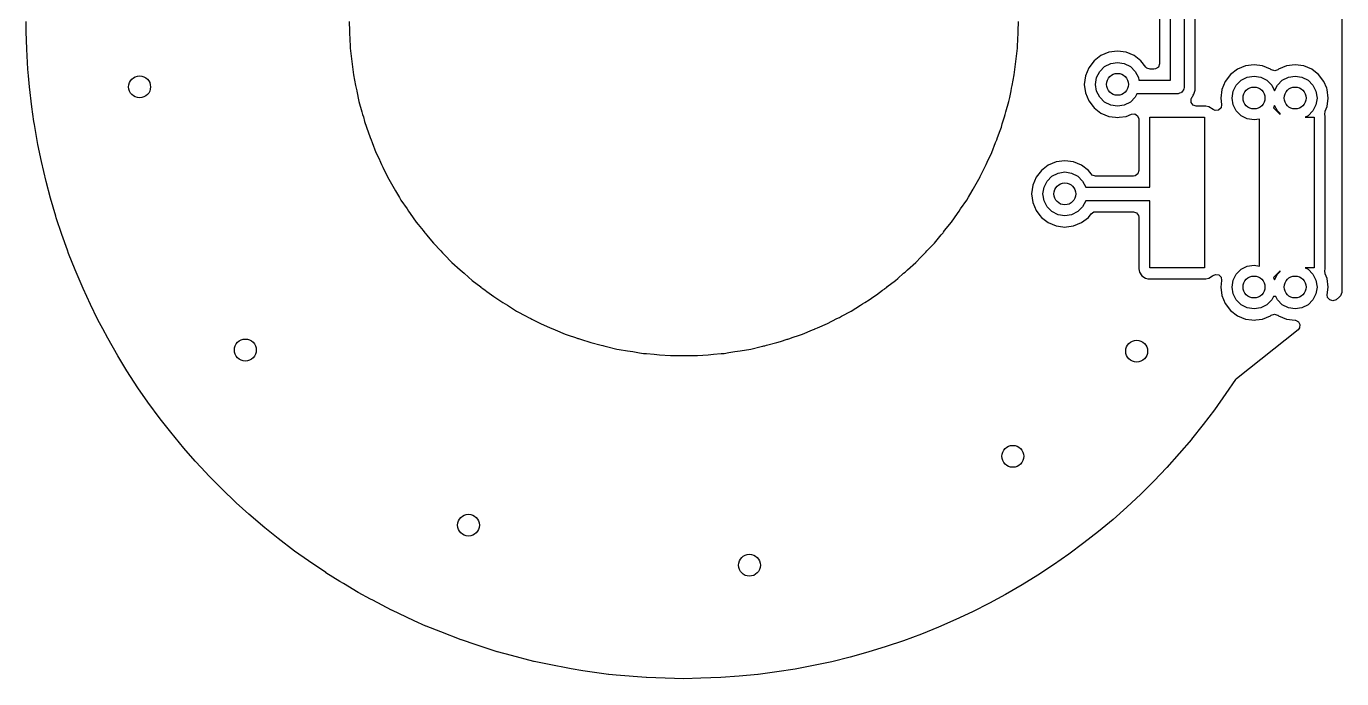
# Model space of a CAD drawing. Extents: x 2.677 to 3.622, y -2.835 to -1.89.
# Drawn here: x 2.677 to 3.622, y -2.835 to -2.366 of the extents above; entities that cross this region are included whole.
import ezdxf

# ---------------------------------------------------------------- set-up
doc = ezdxf.new("R2010")
doc.units = 0
doc.header["$MEASUREMENT"] = 0
doc.layers.add('BLACK', color=7, linetype='CONTINUOUS')

msp = doc.modelspace()

# ---------------------------------------------------------------- linework, layer by layer
at = {"layer": 'BLACK', "linetype": 'CONTINUOUS'}
for p, q in [((3.62203, -2.16745), (3.62203, -2.55716)), ((3.49902, -2.40453), (3.49902, -2.29331)), ((3.50886, -2.29331), (3.50886, -2.40945)), ((3.49112, -2.3051), (3.49112, -2.39274)), ((3.51675, -2.40719), (3.51675, -2.3051)), ((2.67738, -2.3695), (2.67738, -2.3622)), ((2.67774, -2.38211), (2.67738, -2.3695)), ((2.90923, -2.3622), (2.90952, -2.3693)), ((2.90952, -2.3693), (2.90955, -2.36995)), ((2.90955, -2.36995), (2.90955, -2.37188)), ((3.38967, -2.37188), (3.38969, -2.36931)), ((3.38969, -2.36931), (3.38998, -2.3622)), ((2.90955, -2.37188), (2.9097, -2.3738)), ((2.9097, -2.3738), (2.91001, -2.38155)), ((3.3892, -2.38155), (3.38951, -2.3738)), ((3.38951, -2.3738), (3.38967, -2.37188)), ((2.67858, -2.39668), (2.67774, -2.38211)), ((2.91001, -2.38155), (2.91001, -2.38155)), ((2.91001, -2.38155), (2.91001, -2.38155)), ((2.91001, -2.38155), (2.91095, -2.38924)), ((2.91095, -2.38924), (2.9111, -2.39116)), ((3.38811, -2.39116), (3.38826, -2.38924)), ((3.38826, -2.38924), (3.3892, -2.38155)), ((3.4491, -2.38683), (3.44416, -2.39062)), ((3.45485, -2.38445), (3.4491, -2.38683)), ((3.4491, -2.38683), (3.4491, -2.38683)), ((3.46102, -2.38363), (3.45485, -2.38445)), ((3.45485, -2.38445), (3.45485, -2.38445)), ((3.4672, -2.38445), (3.46102, -2.38363)), ((3.46102, -2.38363), (3.46102, -2.38363)), ((3.47295, -2.38683), (3.4672, -2.38445)), ((3.4672, -2.38445), (3.4672, -2.38445)), ((3.47788, -2.39062), (3.47295, -2.38683)), ((2.67898, -2.40131), (2.67858, -2.39668)), ((2.9111, -2.39116), (2.9111, -2.39116)), ((2.9111, -2.39116), (2.91141, -2.39307)), ((2.91141, -2.39307), (2.91235, -2.40076)), ((3.38687, -2.40076), (3.3878, -2.39307)), ((3.3878, -2.39307), (3.38811, -2.39116)), ((3.44037, -2.39556), (3.43799, -2.40131)), ((3.44416, -2.39062), (3.44037, -2.39556)), ((3.44037, -2.39556), (3.44037, -2.39556)), ((3.44416, -2.39062), (3.44416, -2.39062)), ((3.44605, -2.40261), (3.44828, -2.39822)), ((3.44828, -2.39822), (3.45177, -2.39474)), ((3.45177, -2.39474), (3.45616, -2.3925)), ((3.45616, -2.3925), (3.46102, -2.39173)), ((3.46102, -2.39173), (3.46589, -2.3925)), ((3.46589, -2.3925), (3.47028, -2.39474)), ((3.47028, -2.39474), (3.47376, -2.39822)), ((3.47376, -2.39822), (3.476, -2.40261)), ((3.47789, -2.39062), (3.47788, -2.39062)), ((3.47788, -2.39062), (3.47788, -2.39062)), ((3.48133, -2.39511), (3.47789, -2.39062)), ((3.48213, -2.39589), (3.48133, -2.39511)), ((3.48442, -2.39663), (3.48213, -2.39589)), ((3.48722, -2.39663), (3.48442, -2.39663)), ((3.48843, -2.39644), (3.48722, -2.39663)), ((3.49038, -2.39503), (3.48843, -2.39644)), ((3.49112, -2.39274), (3.49038, -2.39503)), ((3.54713, -2.39667), (3.54219, -2.40046)), ((3.55288, -2.39429), (3.54713, -2.39667)), ((3.54713, -2.39667), (3.54713, -2.39667)), ((3.55906, -2.39348), (3.55288, -2.39429)), ((3.55288, -2.39429), (3.55288, -2.39429)), ((3.56523, -2.39429), (3.55906, -2.39348)), ((3.55906, -2.39348), (3.55906, -2.39348)), ((3.57098, -2.39667), (3.56523, -2.39429)), ((3.56523, -2.39429), (3.56523, -2.39429)), ((3.56523, -2.39429), (3.56523, -2.39429)), ((3.57145, -2.39703), (3.57098, -2.39667)), ((3.57161, -2.39715), (3.57145, -2.39703)), ((3.57392, -2.39784), (3.57161, -2.39715)), ((3.57619, -2.39703), (3.57392, -2.39784)), ((3.57666, -2.39667), (3.57619, -2.39703)), ((3.58241, -2.39429), (3.57666, -2.39667)), ((3.57666, -2.39667), (3.57666, -2.39667)), ((3.58858, -2.39348), (3.58241, -2.39429)), ((3.58241, -2.39429), (3.58241, -2.39429)), ((3.59475, -2.39429), (3.58858, -2.39348)), ((3.58858, -2.39348), (3.58858, -2.39348)), ((3.60051, -2.39667), (3.59475, -2.39429)), ((3.59475, -2.39429), (3.59475, -2.39429)), ((3.60202, -2.39784), (3.60051, -2.39667)), ((3.60051, -2.39667), (3.60051, -2.39667)), ((3.60051, -2.39667), (3.60051, -2.39667)), ((3.60544, -2.40046), (3.60202, -2.39784)), ((2.67968, -2.40925), (2.67898, -2.40131)), ((2.91235, -2.40076), (2.9139, -2.40836)), ((2.9139, -2.40836), (2.91421, -2.41026)), ((3.38501, -2.41026), (3.38532, -2.40836)), ((3.38532, -2.40836), (3.38687, -2.40076)), ((3.43799, -2.40131), (3.43718, -2.40748)), ((3.43718, -2.40748), (3.43718, -2.40748)), ((3.43718, -2.40748), (3.43799, -2.41365)), ((3.43799, -2.40131), (3.43799, -2.40131)), ((3.44528, -2.40748), (3.44605, -2.40261)), ((3.44605, -2.41235), (3.44528, -2.40748)), ((3.476, -2.40261), (3.4763, -2.40453)), ((3.4763, -2.40453), (3.49902, -2.40453)), ((3.51675, -2.41171), (3.51675, -2.40719)), ((3.5384, -2.4054), (3.53602, -2.41115)), ((3.54219, -2.40046), (3.5384, -2.4054)), ((3.5384, -2.4054), (3.5384, -2.4054)), ((3.54219, -2.40046), (3.54219, -2.40046)), ((3.54408, -2.41246), (3.54631, -2.40807)), ((3.54631, -2.40807), (3.5498, -2.40458)), ((3.5498, -2.40458), (3.55419, -2.40235)), ((3.55419, -2.40235), (3.55906, -2.40157)), ((3.55906, -2.40157), (3.56392, -2.40235)), ((3.56392, -2.40235), (3.56831, -2.40458)), ((3.56831, -2.40458), (3.5718, -2.40807)), ((3.5718, -2.40807), (3.57382, -2.41204)), ((3.57382, -2.41204), (3.57584, -2.40807)), ((3.57584, -2.40807), (3.57933, -2.40458)), ((3.57933, -2.40458), (3.58372, -2.40235)), ((3.58372, -2.40235), (3.58858, -2.40157)), ((3.58858, -2.40157), (3.59345, -2.40235)), ((3.59345, -2.40235), (3.59784, -2.40458)), ((3.59784, -2.40458), (3.60132, -2.40807)), ((3.60132, -2.40807), (3.60356, -2.41246)), ((3.60923, -2.4054), (3.60544, -2.40046)), ((3.60544, -2.40046), (3.60544, -2.40046)), ((3.60544, -2.40046), (3.60544, -2.40046)), ((3.60544, -2.40046), (3.60544, -2.40046)), ((3.60544, -2.40046), (3.60544, -2.40046)), ((3.61125, -2.41026), (3.60923, -2.4054)), ((3.60923, -2.4054), (3.60923, -2.4054)), ((2.68134, -2.42375), (2.67968, -2.40925)), ((2.91421, -2.41026), (2.91467, -2.41214)), ((2.91467, -2.41214), (2.91473, -2.41246)), ((2.91473, -2.41246), (2.91622, -2.41973)), ((3.38299, -2.41973), (3.38359, -2.41683)), ((3.38359, -2.41683), (3.38454, -2.41214)), ((3.38454, -2.41214), (3.38501, -2.41026)), ((3.43799, -2.41365), (3.43799, -2.41365)), ((3.43799, -2.41365), (3.44037, -2.4194)), ((3.44828, -2.41674), (3.44605, -2.41235)), ((3.45177, -2.42022), (3.44828, -2.41674)), ((3.47376, -2.41674), (3.47028, -2.42022)), ((3.47497, -2.41437), (3.47376, -2.41674)), ((3.50394, -2.41437), (3.47497, -2.41437)), ((3.50428, -2.41427), (3.50394, -2.41437)), ((3.50464, -2.41432), (3.50428, -2.41427)), ((3.50559, -2.41388), (3.50464, -2.41432)), ((3.5066, -2.41359), (3.50559, -2.41388)), ((3.50683, -2.41332), (3.5066, -2.41359)), ((3.50716, -2.41317), (3.50683, -2.41332)), ((3.50773, -2.41229), (3.50716, -2.41317)), ((3.50841, -2.41149), (3.50773, -2.41229)), ((3.50846, -2.41114), (3.50841, -2.41149)), ((3.50866, -2.41084), (3.50846, -2.41114)), ((3.50886, -2.40945), (3.50866, -2.41084)), ((3.51383, -2.41811), (3.51417, -2.41736)), ((3.51383, -2.42052), (3.51383, -2.41811)), ((3.51417, -2.41736), (3.51419, -2.41732)), ((3.51419, -2.41732), (3.5143, -2.41712)), ((3.5143, -2.41712), (3.51469, -2.41657)), ((3.51469, -2.41657), (3.51521, -2.41596)), ((3.51521, -2.41596), (3.51548, -2.41521)), ((3.51521, -2.41596), (3.51521, -2.41596)), ((3.51521, -2.41596), (3.51521, -2.41596)), ((3.51548, -2.41521), (3.51577, -2.41459)), ((3.51577, -2.41459), (3.51616, -2.4139)), ((3.51616, -2.4139), (3.5163, -2.41311)), ((3.5163, -2.41311), (3.51648, -2.41246)), ((3.51648, -2.41246), (3.51675, -2.41171)), ((3.53602, -2.41115), (3.53521, -2.41732)), ((3.53521, -2.41732), (3.53521, -2.41732)), ((3.53521, -2.41732), (3.53583, -2.42204)), ((3.53602, -2.41115), (3.53602, -2.41115)), ((3.54331, -2.41732), (3.54408, -2.41246)), ((3.54408, -2.42219), (3.54331, -2.41732)), ((3.60356, -2.41246), (3.60433, -2.41732)), ((3.60433, -2.41732), (3.60356, -2.42219)), ((3.61162, -2.41115), (3.61125, -2.41026)), ((3.61243, -2.41732), (3.61162, -2.41115)), ((3.61162, -2.42349), (3.61243, -2.41732)), ((2.68287, -2.43418), (2.68134, -2.42375)), ((2.91622, -2.41973), (2.91622, -2.41973)), ((2.91622, -2.41973), (2.91838, -2.42717)), ((2.91838, -2.42717), (2.91884, -2.42905)), ((3.38038, -2.42905), (3.38084, -2.42717)), ((3.38084, -2.42717), (3.38299, -2.41973)), ((3.38299, -2.41973), (3.38299, -2.41973)), ((3.38299, -2.41973), (3.38299, -2.41973)), ((3.38299, -2.41973), (3.38299, -2.41973)), ((3.44037, -2.4194), (3.44037, -2.4194)), ((3.44037, -2.4194), (3.44351, -2.42349)), ((3.44351, -2.42349), (3.44416, -2.42434)), ((3.44416, -2.42434), (3.4491, -2.42813)), ((3.45616, -2.42246), (3.45177, -2.42022)), ((3.46102, -2.42323), (3.45616, -2.42246)), ((3.46589, -2.42246), (3.46102, -2.42323)), ((3.47028, -2.42022), (3.46589, -2.42246)), ((3.51525, -2.42246), (3.51383, -2.42052)), ((3.51754, -2.42321), (3.51525, -2.42246)), ((3.5244, -2.42321), (3.51754, -2.42321)), ((3.5267, -2.42367), (3.5244, -2.42321)), ((3.5244, -2.42321), (3.5244, -2.42321)), ((3.52963, -2.42562), (3.5267, -2.42367)), ((3.5267, -2.42367), (3.5267, -2.42367)), ((3.5267, -2.42367), (3.5267, -2.42367)), ((3.5267, -2.42367), (3.5267, -2.42367)), ((3.52968, -2.42556), (3.52963, -2.42562)), ((3.53126, -2.42639), (3.52968, -2.42556)), ((3.53364, -2.42607), (3.53126, -2.42639)), ((3.53539, -2.42441), (3.53364, -2.42607)), ((3.53583, -2.42204), (3.53539, -2.42441)), ((3.54631, -2.42658), (3.54408, -2.42219)), ((3.5498, -2.43006), (3.54631, -2.42658)), ((3.57382, -2.42261), (3.57297, -2.42428)), ((3.57297, -2.42428), (3.57776, -2.42906)), ((3.57584, -2.42658), (3.57382, -2.42261)), ((3.57776, -2.42849), (3.57584, -2.42658)), ((3.60132, -2.42658), (3.59784, -2.43006)), ((3.60356, -2.42219), (3.60132, -2.42658)), ((3.61001, -2.42909), (3.61023, -2.42684)), ((3.61023, -2.42684), (3.61162, -2.42349)), ((2.68317, -2.43623), (2.68287, -2.43418)), ((2.68541, -2.44918), (2.68317, -2.43623)), ((2.91884, -2.42905), (2.91945, -2.43088)), ((2.91945, -2.43088), (2.92037, -2.43408)), ((2.92037, -2.43408), (2.9216, -2.43832)), ((3.37761, -2.43832), (3.3783, -2.43594)), ((3.3783, -2.43594), (3.37976, -2.43088)), ((3.37976, -2.43088), (3.38038, -2.42905)), ((3.4491, -2.42813), (3.4491, -2.42813)), ((3.4491, -2.42813), (3.4491, -2.42813)), ((3.4491, -2.42813), (3.45485, -2.43051)), ((3.45485, -2.43051), (3.45485, -2.43051)), ((3.45485, -2.43051), (3.45948, -2.43112)), ((3.45948, -2.43112), (3.46102, -2.43133)), ((3.46102, -2.43133), (3.46226, -2.43116)), ((3.46102, -2.43133), (3.46102, -2.43133)), ((3.46102, -2.43133), (3.46102, -2.43133)), ((3.46226, -2.43116), (3.4672, -2.43051)), ((3.4672, -2.43051), (3.47097, -2.42895)), ((3.47097, -2.42895), (3.47337, -2.42876)), ((3.47337, -2.42876), (3.47542, -2.43002)), ((3.47542, -2.43002), (3.47635, -2.43225)), ((3.47635, -2.43225), (3.47636, -2.43255)), ((3.47636, -2.43255), (3.47636, -2.46951)), ((3.48425, -2.4813), (3.48425, -2.4311)), ((3.48425, -2.4311), (3.52362, -2.4311)), ((3.52362, -2.4311), (3.52362, -2.53937)), ((3.55419, -2.4323), (3.5498, -2.43006)), ((3.55906, -2.43307), (3.55419, -2.4323)), ((3.56299, -2.43245), (3.55906, -2.43307)), ((3.56299, -2.53803), (3.56299, -2.43245)), ((3.57776, -2.42906), (3.57776, -2.42849)), ((3.59784, -2.43006), (3.5958, -2.4311)), ((3.5958, -2.4311), (3.60236, -2.4311)), ((3.60236, -2.4311), (3.60236, -2.53937)), ((3.61026, -2.43032), (3.61001, -2.42909)), ((3.61026, -2.54015), (3.61026, -2.43032)), ((3.61026, -2.43032), (3.61026, -2.43032)), ((3.61026, -2.43032), (3.61026, -2.43032)), ((2.9216, -2.43832), (2.9216, -2.43832)), ((2.9216, -2.43832), (2.9216, -2.43832)), ((2.9216, -2.43832), (2.92435, -2.44557)), ((2.92435, -2.44557), (2.92496, -2.4474)), ((3.37425, -2.4474), (3.37486, -2.44557)), ((3.37486, -2.44557), (3.37673, -2.44065)), ((3.37673, -2.44065), (3.37761, -2.43832)), ((2.68566, -2.45062), (2.68541, -2.44918)), ((2.68821, -2.46296), (2.68566, -2.45062)), ((2.92496, -2.4474), (2.92496, -2.4474)), ((2.92496, -2.4474), (2.92572, -2.44918)), ((2.92572, -2.44918), (2.92847, -2.45642)), ((3.37074, -2.45642), (3.37349, -2.44918)), ((3.37349, -2.44918), (3.37425, -2.4474)), ((2.69152, -2.47719), (2.68821, -2.46296)), ((2.92847, -2.45642), (2.92847, -2.45642)), ((2.92847, -2.45642), (2.93043, -2.46055)), ((2.93043, -2.46055), (2.93179, -2.46342)), ((2.93179, -2.46342), (2.93255, -2.4652)), ((2.93255, -2.4652), (2.93345, -2.46691)), ((3.36577, -2.46691), (3.36666, -2.4652)), ((3.36666, -2.4652), (3.36742, -2.46342)), ((3.36666, -2.4652), (3.36666, -2.4652)), ((3.36666, -2.4652), (3.36666, -2.4652)), ((3.36742, -2.46342), (3.37074, -2.45642)), ((3.41706, -2.46319), (3.41131, -2.46557)), ((3.42323, -2.46237), (3.41706, -2.46319)), ((3.41706, -2.46319), (3.41706, -2.46319)), ((3.4294, -2.46319), (3.42323, -2.46237)), ((3.42323, -2.46237), (3.42323, -2.46237)), ((3.43515, -2.46557), (3.4294, -2.46319)), ((3.4294, -2.46319), (3.4294, -2.46319)), ((2.93345, -2.46691), (2.93677, -2.47391)), ((2.93677, -2.47391), (2.94064, -2.48062)), ((3.36055, -2.47719), (3.36245, -2.47391)), ((3.36245, -2.47391), (3.3625, -2.4738)), ((3.3625, -2.4738), (3.36345, -2.4718)), ((3.36345, -2.4718), (3.36577, -2.46691)), ((3.40258, -2.4743), (3.4002, -2.48005)), ((3.40637, -2.46936), (3.40258, -2.4743)), ((3.40258, -2.4743), (3.40258, -2.4743)), ((3.41131, -2.46557), (3.40637, -2.46936)), ((3.40637, -2.46936), (3.40637, -2.46936)), ((3.41049, -2.47696), (3.41397, -2.47348)), ((3.41131, -2.46557), (3.41131, -2.46557)), ((3.41397, -2.47348), (3.41836, -2.47124)), ((3.41836, -2.47124), (3.42323, -2.47047)), ((3.42323, -2.47047), (3.42809, -2.47124)), ((3.42809, -2.47124), (3.43248, -2.47348)), ((3.43248, -2.47348), (3.43597, -2.47696)), ((3.44009, -2.46936), (3.43515, -2.46557)), ((3.44202, -2.47188), (3.44009, -2.46936)), ((3.44009, -2.46936), (3.44009, -2.46936)), ((3.44009, -2.46936), (3.44009, -2.46936)), ((3.44009, -2.46936), (3.44009, -2.46936)), ((3.44283, -2.47266), (3.44202, -2.47188)), ((3.44512, -2.47341), (3.44283, -2.47266)), ((3.47246, -2.47341), (3.44512, -2.47341)), ((3.47367, -2.47321), (3.47246, -2.47341)), ((3.47561, -2.4718), (3.47367, -2.47321)), ((3.47636, -2.46951), (3.47561, -2.4718)), ((2.69478, -2.48935), (2.69152, -2.47719)), ((2.94064, -2.48062), (2.94154, -2.48233)), ((2.94154, -2.48233), (2.94257, -2.48396)), ((2.94257, -2.48396), (2.94534, -2.48876)), ((3.35393, -2.48865), (3.35664, -2.48396)), ((3.35664, -2.48396), (3.3573, -2.48292)), ((3.3573, -2.48292), (3.35767, -2.48233)), ((3.35767, -2.48233), (3.35857, -2.48062)), ((3.35857, -2.48062), (3.36055, -2.47719)), ((3.4002, -2.48005), (3.39938, -2.48622)), ((3.4002, -2.48005), (3.4002, -2.48005)), ((3.40748, -2.48622), (3.40825, -2.48135)), ((3.40825, -2.48135), (3.41049, -2.47696)), ((3.43597, -2.47696), (3.43818, -2.4813)), ((3.43818, -2.4813), (3.48425, -2.4813)), ((2.69857, -2.50226), (2.69478, -2.48935)), ((2.94534, -2.48876), (2.94645, -2.49068)), ((2.94645, -2.49068), (2.94645, -2.49068)), ((2.94645, -2.49068), (2.94645, -2.49068)), ((2.94645, -2.49068), (2.95085, -2.49705)), ((3.34836, -2.49705), (3.35277, -2.49068)), ((3.35277, -2.49068), (3.35393, -2.48865)), ((3.35277, -2.49068), (3.35277, -2.49068)), ((3.39938, -2.48622), (3.39938, -2.48622)), ((3.39938, -2.48622), (3.4002, -2.49239)), ((3.4002, -2.49239), (3.4002, -2.49239)), ((3.4002, -2.49239), (3.40258, -2.49814)), ((3.40825, -2.49109), (3.40748, -2.48622)), ((3.41049, -2.49548), (3.40825, -2.49109)), ((3.43818, -2.49114), (3.43597, -2.49548)), ((3.48425, -2.49114), (3.43818, -2.49114)), ((3.48425, -2.53937), (3.48425, -2.49114)), ((2.6989, -2.50338), (2.69857, -2.50226)), ((2.95085, -2.49705), (2.95188, -2.49868)), ((2.95188, -2.49868), (2.95188, -2.49869)), ((2.95188, -2.49869), (2.95304, -2.50023)), ((2.95304, -2.50023), (2.95744, -2.50661)), ((3.34177, -2.50661), (3.34617, -2.50023)), ((3.34617, -2.50023), (3.34733, -2.49869)), ((3.34733, -2.49869), (3.34836, -2.49705)), ((3.40258, -2.49814), (3.40258, -2.49814)), ((3.40258, -2.49814), (3.40533, -2.50173)), ((3.40533, -2.50173), (3.40637, -2.50308)), ((3.40637, -2.50308), (3.40637, -2.50308)), ((3.40637, -2.50308), (3.40637, -2.50308)), ((3.40637, -2.50308), (3.40752, -2.50397)), ((3.41397, -2.49896), (3.41049, -2.49548)), ((3.41836, -2.5012), (3.41397, -2.49896)), ((3.42323, -2.50197), (3.41836, -2.5012)), ((3.42809, -2.5012), (3.42323, -2.50197)), ((3.43248, -2.49896), (3.42809, -2.5012)), ((3.43597, -2.49548), (3.43248, -2.49896)), ((3.43515, -2.50687), (3.44009, -2.50308)), ((3.44009, -2.50308), (3.44202, -2.50056)), ((3.44202, -2.50056), (3.44401, -2.4992)), ((3.44401, -2.4992), (3.44512, -2.49904)), ((3.44512, -2.49904), (3.47246, -2.49904)), ((3.47246, -2.49904), (3.47475, -2.49978)), ((3.47475, -2.49978), (3.47617, -2.50173)), ((3.47617, -2.50173), (3.47636, -2.50293)), ((3.47636, -2.50293), (3.47636, -2.54015)), ((2.70285, -2.51532), (2.6989, -2.50338)), ((2.95744, -2.50661), (2.95874, -2.50819)), ((2.95874, -2.50819), (2.96234, -2.51261)), ((2.96234, -2.51261), (2.9635, -2.51415)), ((3.33611, -2.51362), (3.33687, -2.51261)), ((3.33687, -2.51261), (3.34177, -2.50661)), ((3.40752, -2.50397), (3.41131, -2.50687)), ((3.41131, -2.50687), (3.41706, -2.50925)), ((3.41706, -2.50925), (3.42169, -2.50986)), ((3.42169, -2.50986), (3.42323, -2.51007)), ((3.42323, -2.51007), (3.42446, -2.5099)), ((3.42323, -2.51007), (3.42323, -2.51007)), ((3.42323, -2.51007), (3.42323, -2.51007)), ((3.42446, -2.5099), (3.4294, -2.50925)), ((3.4294, -2.50925), (3.43515, -2.50687)), ((2.70687, -2.52659), (2.70285, -2.51532)), ((2.9635, -2.51415), (2.96426, -2.515)), ((2.96426, -2.515), (2.96478, -2.5156)), ((2.96478, -2.5156), (2.96969, -2.5216)), ((2.96969, -2.5216), (2.97505, -2.52719)), ((3.32416, -2.52719), (3.32953, -2.5216)), ((3.32953, -2.5216), (3.33443, -2.5156)), ((3.32953, -2.5216), (3.32953, -2.5216)), ((3.32953, -2.5216), (3.32953, -2.5216)), ((3.33443, -2.5156), (3.33571, -2.51415)), ((3.33571, -2.51415), (3.33611, -2.51362)), ((3.33571, -2.51415), (3.33571, -2.51415)), ((2.70777, -2.52911), (2.70687, -2.52659)), ((2.71241, -2.54078), (2.70777, -2.52911)), ((2.97505, -2.52719), (2.97633, -2.52864)), ((2.97633, -2.52864), (2.97773, -2.52997)), ((2.97773, -2.52997), (2.98309, -2.53556)), ((3.31977, -2.53176), (3.32149, -2.52997)), ((3.32149, -2.52997), (3.32262, -2.52889)), ((3.32262, -2.52889), (3.32288, -2.52864)), ((3.32288, -2.52864), (3.32327, -2.52819)), ((3.32327, -2.52819), (3.32416, -2.52719)), ((2.71811, -2.55428), (2.71241, -2.54078)), ((2.98309, -2.53556), (2.98889, -2.5407)), ((2.98889, -2.5407), (2.99029, -2.54204)), ((3.30892, -2.54204), (3.31032, -2.5407)), ((3.31032, -2.5407), (3.31612, -2.53556)), ((3.31612, -2.53556), (3.31977, -2.53176)), ((3.31612, -2.53556), (3.31612, -2.53556)), ((3.31612, -2.53556), (3.31612, -2.53556)), ((3.47636, -2.54015), (3.47636, -2.54015)), ((3.47636, -2.54015), (3.47682, -2.54245)), ((3.52362, -2.53937), (3.48425, -2.53937)), ((3.54631, -2.54389), (3.5498, -2.54041)), ((3.5498, -2.54041), (3.55419, -2.53817)), ((3.55419, -2.53817), (3.55906, -2.5374)), ((3.55906, -2.5374), (3.56299, -2.53803)), ((3.60236, -2.53937), (3.5958, -2.53937)), ((3.5958, -2.53937), (3.59784, -2.54041)), ((3.59784, -2.54041), (3.60132, -2.54389)), ((3.61001, -2.54138), (3.61026, -2.54015)), ((2.99029, -2.54204), (2.99178, -2.54326)), ((2.99178, -2.54326), (2.99505, -2.54615)), ((2.99505, -2.54615), (2.99758, -2.5484)), ((2.99758, -2.5484), (2.99758, -2.5484)), ((2.99758, -2.5484), (3.00378, -2.55305)), ((3.29543, -2.55305), (3.30163, -2.5484)), ((3.30163, -2.5484), (3.30323, -2.54698)), ((3.30163, -2.5484), (3.30163, -2.5484)), ((3.30163, -2.5484), (3.30163, -2.5484)), ((3.30323, -2.54698), (3.30743, -2.54326)), ((3.30743, -2.54326), (3.30849, -2.5424)), ((3.30849, -2.5424), (3.30892, -2.54204)), ((3.30892, -2.54204), (3.30892, -2.54204)), ((3.30892, -2.54204), (3.30892, -2.54204)), ((3.47682, -2.54245), (3.47682, -2.54245)), ((3.47682, -2.54245), (3.47856, -2.54506)), ((3.47856, -2.54506), (3.47856, -2.54506)), ((3.47856, -2.54506), (3.48117, -2.54681)), ((3.48117, -2.54681), (3.48292, -2.54715)), ((3.48292, -2.54715), (3.48347, -2.54726)), ((3.48347, -2.54726), (3.48347, -2.54726)), ((3.48347, -2.54726), (3.48347, -2.54726)), ((3.48347, -2.54726), (3.48347, -2.54726)), ((3.48347, -2.54726), (3.5244, -2.54726)), ((3.5244, -2.54726), (3.5267, -2.54681)), ((3.5244, -2.54726), (3.5244, -2.54726)), ((3.5267, -2.54681), (3.52931, -2.54506)), ((3.52931, -2.54506), (3.52963, -2.54485)), ((3.52931, -2.54506), (3.52931, -2.54506)), ((3.52963, -2.54485), (3.52968, -2.54492)), ((3.52968, -2.54492), (3.53136, -2.54407)), ((3.53136, -2.54407), (3.53374, -2.54445)), ((3.53374, -2.54445), (3.53544, -2.54615)), ((3.53583, -2.54843), (3.53521, -2.55315)), ((3.53544, -2.54615), (3.53583, -2.54843)), ((3.54331, -2.55315), (3.54408, -2.54828)), ((3.54408, -2.54828), (3.54631, -2.54389)), ((3.57776, -2.54141), (3.57297, -2.5462)), ((3.57297, -2.5462), (3.57382, -2.54786)), ((3.57382, -2.54786), (3.57584, -2.54389)), ((3.57584, -2.54389), (3.57776, -2.54198)), ((3.57776, -2.54198), (3.57776, -2.54141)), ((3.60132, -2.54389), (3.60356, -2.54828)), ((3.60356, -2.54828), (3.60433, -2.55315)), ((3.61023, -2.54364), (3.61001, -2.54138)), ((3.61162, -2.54698), (3.61023, -2.54364)), ((3.61243, -2.55315), (3.61162, -2.54698)), ((2.72341, -2.56565), (2.71811, -2.55428)), ((3.00378, -2.55305), (3.0039, -2.55315)), ((3.0039, -2.55315), (3.00528, -2.55427)), ((3.00528, -2.55427), (3.00528, -2.55427)), ((3.00528, -2.55427), (3.00686, -2.55537)), ((3.00686, -2.55537), (3.00802, -2.55624)), ((3.00802, -2.55624), (3.01306, -2.56003)), ((3.28615, -2.56003), (3.28793, -2.55869)), ((3.28793, -2.55869), (3.29235, -2.55537)), ((3.29235, -2.55537), (3.29383, -2.55435)), ((3.29383, -2.55435), (3.29394, -2.55427)), ((3.29394, -2.55427), (3.29532, -2.55315)), ((3.29532, -2.55315), (3.29543, -2.55305)), ((3.53521, -2.55315), (3.53521, -2.55315)), ((3.53521, -2.55315), (3.53602, -2.55932)), ((3.53602, -2.55932), (3.53602, -2.55932)), ((3.53602, -2.55932), (3.5384, -2.56507)), ((3.54408, -2.55802), (3.54331, -2.55315)), ((3.54631, -2.56241), (3.54408, -2.55802)), ((3.60356, -2.55802), (3.60132, -2.56241)), ((3.60433, -2.55315), (3.60356, -2.55802)), ((3.6117, -2.55869), (3.61243, -2.55315)), ((3.61191, -2.56056), (3.6117, -2.55869)), ((3.62128, -2.55945), (3.62055, -2.56022)), ((3.62203, -2.55716), (3.62128, -2.55945)), ((2.72859, -2.57618), (2.72341, -2.56565)), ((3.01306, -2.56003), (3.01961, -2.56417)), ((3.01961, -2.56417), (3.0212, -2.56527)), ((3.0212, -2.56527), (3.02287, -2.56623)), ((3.02287, -2.56623), (3.02942, -2.57037)), ((3.26979, -2.57037), (3.27634, -2.56623)), ((3.27634, -2.56623), (3.27801, -2.56527)), ((3.27801, -2.56527), (3.2796, -2.56417)), ((3.2796, -2.56417), (3.28263, -2.56225)), ((3.28263, -2.56225), (3.28615, -2.56003)), ((3.28615, -2.56003), (3.28615, -2.56003)), ((3.28615, -2.56003), (3.28615, -2.56003)), ((3.5384, -2.56507), (3.5384, -2.56507)), ((3.5384, -2.56507), (3.5384, -2.56507)), ((3.5384, -2.56507), (3.54219, -2.57001)), ((3.5498, -2.56589), (3.54631, -2.56241)), ((3.55419, -2.56813), (3.5498, -2.56589)), ((3.55906, -2.5689), (3.55419, -2.56813)), ((3.56392, -2.56813), (3.55906, -2.5689)), ((3.56831, -2.56589), (3.56392, -2.56813)), ((3.5718, -2.56241), (3.56831, -2.56589)), ((3.573, -2.56004), (3.5718, -2.56241)), ((3.57464, -2.56004), (3.573, -2.56004)), ((3.57584, -2.56241), (3.57464, -2.56004)), ((3.57933, -2.56589), (3.57584, -2.56241)), ((3.58372, -2.56813), (3.57933, -2.56589)), ((3.58858, -2.5689), (3.58372, -2.56813)), ((3.59345, -2.56813), (3.58858, -2.5689)), ((3.59784, -2.56589), (3.59345, -2.56813)), ((3.60132, -2.56241), (3.59784, -2.56589)), ((3.61341, -2.56245), (3.61191, -2.56056)), ((3.61573, -2.56309), (3.61341, -2.56245)), ((3.61799, -2.56225), (3.61573, -2.56309)), ((3.62055, -2.56022), (3.61799, -2.56225)), ((2.72989, -2.57882), (2.72859, -2.57618)), ((2.73227, -2.58323), (2.72989, -2.57882)), ((3.02942, -2.57037), (3.03628, -2.57397)), ((3.03628, -2.57397), (3.03795, -2.57494)), ((3.03795, -2.57494), (3.0397, -2.57577)), ((3.0397, -2.57577), (3.04049, -2.57618)), ((3.04049, -2.57618), (3.04656, -2.57937)), ((3.25265, -2.57937), (3.25951, -2.57577)), ((3.25951, -2.57577), (3.26126, -2.57494)), ((3.26126, -2.57494), (3.26293, -2.57397)), ((3.26293, -2.57397), (3.26979, -2.57037)), ((3.54219, -2.57001), (3.54713, -2.5738)), ((3.54713, -2.5738), (3.55288, -2.57618)), ((3.55288, -2.57618), (3.55751, -2.57679)), ((3.55751, -2.57679), (3.55906, -2.577)), ((3.55906, -2.577), (3.56029, -2.57683)), ((3.55906, -2.577), (3.55906, -2.577)), ((3.55906, -2.577), (3.55906, -2.577)), ((3.56029, -2.57683), (3.56523, -2.57618)), ((3.56523, -2.57618), (3.57098, -2.5738)), ((3.57098, -2.5738), (3.57145, -2.57344)), ((3.57145, -2.57344), (3.57372, -2.57264)), ((3.57372, -2.57264), (3.57603, -2.57332)), ((3.57603, -2.57332), (3.57619, -2.57344)), ((3.57619, -2.57344), (3.57666, -2.5738)), ((3.57666, -2.5738), (3.58241, -2.57618)), ((3.58241, -2.57618), (3.58858, -2.577)), ((3.58858, -2.577), (3.58858, -2.577)), ((3.58858, -2.577), (3.58876, -2.57702)), ((3.58876, -2.57702), (3.59093, -2.57806)), ((3.59093, -2.57806), (3.59208, -2.58017)), ((2.73583, -2.58984), (2.73227, -2.58323)), ((3.04656, -2.57937), (3.04656, -2.57937)), ((3.04656, -2.57937), (3.04656, -2.57937)), ((3.04656, -2.57937), (3.04656, -2.57937)), ((3.04656, -2.57937), (3.05369, -2.58241)), ((3.05369, -2.58241), (3.05543, -2.58323)), ((3.05543, -2.58323), (3.05724, -2.58392)), ((3.05724, -2.58392), (3.06437, -2.58696)), ((3.06437, -2.58696), (3.06437, -2.58696)), ((3.06437, -2.58696), (3.06437, -2.58696)), ((3.06437, -2.58696), (3.06663, -2.58771)), ((3.06663, -2.58771), (3.07172, -2.58941)), ((3.22749, -2.58941), (3.23258, -2.58771)), ((3.23258, -2.58771), (3.23484, -2.58696)), ((3.23484, -2.58696), (3.24197, -2.58392)), ((3.23484, -2.58696), (3.23484, -2.58696)), ((3.23484, -2.58696), (3.23484, -2.58696)), ((3.24197, -2.58392), (3.24336, -2.58339)), ((3.24336, -2.58339), (3.24378, -2.58323)), ((3.24378, -2.58323), (3.24439, -2.58294)), ((3.24439, -2.58294), (3.24552, -2.58241)), ((3.24552, -2.58241), (3.25265, -2.57937)), ((3.25265, -2.57937), (3.25265, -2.57937)), ((3.25265, -2.57937), (3.25265, -2.57937)), ((3.25265, -2.57937), (3.25265, -2.57937)), ((3.59067, -2.58394), (3.54649, -2.619)), ((3.59177, -2.58256), (3.59067, -2.58394)), ((3.59208, -2.58017), (3.59177, -2.58256)), ((2.74306, -2.60264), (2.73583, -2.58984)), ((3.07172, -2.58941), (3.07353, -2.5901)), ((3.07353, -2.5901), (3.07403, -2.59024)), ((3.07403, -2.59024), (3.07538, -2.59063)), ((3.07538, -2.59063), (3.08273, -2.59309)), ((3.08273, -2.59309), (3.08273, -2.59309)), ((3.08273, -2.59309), (3.08273, -2.59309)), ((3.08273, -2.59309), (3.08273, -2.59309)), ((3.08273, -2.59309), (3.09025, -2.59494)), ((3.09025, -2.59494), (3.09134, -2.59525)), ((3.09134, -2.59525), (3.09211, -2.59548)), ((3.09211, -2.59548), (3.09297, -2.59565)), ((3.09297, -2.59565), (3.094, -2.59586)), ((3.094, -2.59586), (3.10153, -2.59772)), ((3.10153, -2.59772), (3.10153, -2.59772)), ((3.10153, -2.59772), (3.10153, -2.59772)), ((3.10153, -2.59772), (3.10153, -2.59772)), ((3.10153, -2.59772), (3.10304, -2.59797)), ((3.19004, -2.59896), (3.19769, -2.59772)), ((3.19769, -2.59772), (3.20521, -2.59586)), ((3.20521, -2.59586), (3.20636, -2.59563)), ((3.20636, -2.59563), (3.2071, -2.59548)), ((3.2071, -2.59548), (3.2077, -2.5953)), ((3.2077, -2.5953), (3.20896, -2.59494)), ((3.20896, -2.59494), (3.21648, -2.59309)), ((3.21648, -2.59309), (3.21904, -2.59223)), ((3.21648, -2.59309), (3.21648, -2.59309)), ((3.21648, -2.59309), (3.21648, -2.59309)), ((3.21648, -2.59309), (3.21648, -2.59309)), ((3.21904, -2.59223), (3.22383, -2.59063)), ((3.22383, -2.59063), (3.22423, -2.59052)), ((3.22423, -2.59052), (3.22569, -2.5901)), ((3.22569, -2.5901), (3.22749, -2.58941)), ((3.22569, -2.5901), (3.22569, -2.5901)), ((2.74961, -2.61327), (2.74306, -2.60264)), ((3.10304, -2.59797), (3.10918, -2.59896)), ((3.10918, -2.59896), (3.11107, -2.59935)), ((3.11107, -2.59935), (3.11298, -2.59958)), ((3.11298, -2.59958), (3.11768, -2.60034)), ((3.11768, -2.60034), (3.12063, -2.60082)), ((3.12063, -2.60082), (3.12266, -2.60099)), ((3.12266, -2.60099), (3.12836, -2.60145)), ((3.12836, -2.60145), (3.13027, -2.60168)), ((3.13027, -2.60168), (3.1322, -2.60176)), ((3.1322, -2.60176), (3.13993, -2.60238)), ((3.13993, -2.60238), (3.13993, -2.60238)), ((3.13993, -2.60238), (3.14768, -2.60238)), ((3.14768, -2.60238), (3.14961, -2.60246)), ((3.14961, -2.60246), (3.15154, -2.60238)), ((3.15154, -2.60238), (3.15928, -2.60238)), ((3.15928, -2.60238), (3.15929, -2.60238)), ((3.15929, -2.60238), (3.16701, -2.60176)), ((3.16701, -2.60176), (3.16894, -2.60168)), ((3.16894, -2.60168), (3.17086, -2.60145)), ((3.17086, -2.60145), (3.1765, -2.60099)), ((3.1765, -2.60099), (3.17858, -2.60082)), ((3.17858, -2.60082), (3.18188, -2.60029)), ((3.18188, -2.60029), (3.18623, -2.59958)), ((3.18623, -2.59958), (3.18815, -2.59935)), ((3.18815, -2.59935), (3.19004, -2.59896)), ((2.75758, -2.62566), (2.74961, -2.61327)), ((2.76472, -2.63586), (2.75758, -2.62566)), ((3.54571, -2.61966), (3.53888, -2.62956)), ((3.54577, -2.61956), (3.54571, -2.61966)), ((3.54582, -2.61949), (3.54577, -2.61956)), ((3.54598, -2.61924), (3.54582, -2.61949)), ((3.54649, -2.619), (3.54598, -2.61924)), ((3.53888, -2.62956), (3.53071, -2.64137)), ((2.7734, -2.6478), (2.76472, -2.63586)), ((3.53065, -2.64145), (3.52251, -2.65195)), ((3.53071, -2.64137), (3.53065, -2.64145)), ((2.7811, -2.65755), (2.7734, -2.6478)), ((3.52251, -2.65195), (3.5142, -2.66257)), ((2.79047, -2.669), (2.7811, -2.65755)), ((3.51414, -2.66265), (3.50532, -2.67282)), ((3.5142, -2.66257), (3.51414, -2.66265)), ((2.7987, -2.67825), (2.79047, -2.669)), ((3.50532, -2.67282), (3.49652, -2.68281)), ((2.80288, -2.68281), (2.7987, -2.67825)), ((2.80873, -2.68918), (2.80288, -2.68281)), ((3.49652, -2.68281), (3.49646, -2.68287)), ((2.81745, -2.69789), (2.80873, -2.68918)), ((3.49646, -2.68287), (3.48704, -2.69259)), ((2.82813, -2.70828), (2.81745, -2.69789)), ((3.48704, -2.69259), (3.47768, -2.70203)), ((2.83729, -2.71643), (2.82813, -2.70828)), ((3.47768, -2.70203), (3.46768, -2.71128)), ((2.84856, -2.7262), (2.83729, -2.71643)), ((3.45782, -2.72013), (3.44731, -2.72882)), ((3.46768, -2.71128), (3.45782, -2.72013)), ((2.84863, -2.72625), (2.84856, -2.7262)), ((2.85815, -2.73378), (2.84863, -2.72625)), ((3.44731, -2.72882), (3.43696, -2.73706)), ((2.87003, -2.74294), (2.85815, -2.73378)), ((3.43696, -2.73706), (3.42597, -2.74517)), ((2.8701, -2.74299), (2.87003, -2.74294)), ((2.87997, -2.7499), (2.8701, -2.74299)), ((3.42597, -2.74517), (3.41517, -2.75278)), ((2.89242, -2.75841), (2.87997, -2.7499)), ((3.41517, -2.75278), (3.40374, -2.76027)), ((2.89249, -2.75846), (2.89242, -2.75841)), ((2.90265, -2.76473), (2.89249, -2.75846)), ((2.90512, -2.76622), (2.90265, -2.76473)), ((2.91566, -2.77258), (2.90512, -2.76622)), ((3.39253, -2.76724), (3.3807, -2.77409)), ((3.40374, -2.76027), (3.39253, -2.76724)), ((2.91574, -2.77262), (2.91566, -2.77258)), ((2.92452, -2.77735), (2.91574, -2.77262)), ((3.3807, -2.77409), (3.36909, -2.78039)), ((2.92613, -2.77822), (2.92452, -2.77735)), ((2.93969, -2.78538), (2.92613, -2.77822)), ((2.93977, -2.78542), (2.93969, -2.78538)), ((2.9503, -2.79033), (2.93977, -2.78542)), ((3.35691, -2.78658), (3.34495, -2.79219)), ((3.36909, -2.78039), (3.35691, -2.78658)), ((2.95602, -2.79294), (2.9503, -2.79033)), ((2.96441, -2.79677), (2.95602, -2.79294)), ((3.34495, -2.79219), (3.33244, -2.79769)), ((2.9645, -2.79681), (2.96441, -2.79677)), ((2.97508, -2.80101), (2.9645, -2.79681)), ((2.98975, -2.80672), (2.97508, -2.80101)), ((3.32017, -2.80259), (3.30739, -2.80739)), ((3.33244, -2.79769), (3.32017, -2.80259)), ((2.98984, -2.80676), (2.98975, -2.80672)), ((3.00033, -2.81023), (2.98984, -2.80676)), ((3.01562, -2.8152), (3.00033, -2.81023)), ((3.29484, -2.81158), (3.28182, -2.81566)), ((3.30739, -2.80739), (3.29484, -2.81158)), ((3.01572, -2.81523), (3.01562, -2.8152)), ((3.02594, -2.81797), (3.01572, -2.81523)), ((3.04193, -2.82217), (3.02594, -2.81797)), ((3.04204, -2.8222), (3.04193, -2.82217)), ((3.05167, -2.82419), (3.04204, -2.8222)), ((3.06861, -2.82762), (3.05167, -2.82419)), ((3.25583, -2.82246), (3.24282, -2.82516)), ((3.26903, -2.81911), (3.25583, -2.82246)), ((3.28182, -2.81566), (3.26903, -2.81911)), ((3.06871, -2.82764), (3.06861, -2.82762)), ((3.07711, -2.82887), (3.06871, -2.82764)), ((3.09555, -2.83152), (3.07711, -2.82887)), ((3.09566, -2.83153), (3.09555, -2.83152)), ((3.10099, -2.832), (3.09566, -2.83153)), ((3.12258, -2.83385), (3.10099, -2.832)), ((3.12269, -2.83386), (3.12258, -2.83385)), ((3.14955, -2.83462), (3.12269, -2.83386)), ((3.17607, -2.83387), (3.16171, -2.83429)), ((3.17617, -2.83387), (3.17607, -2.83387)), ((3.18941, -2.83277), (3.17617, -2.83387)), ((3.20284, -2.83158), (3.18941, -2.83277)), ((3.20294, -2.83157), (3.20284, -2.83158)), ((3.21628, -2.82972), (3.20294, -2.83157)), ((3.22945, -2.82778), (3.21628, -2.82972)), ((3.22954, -2.82776), (3.22945, -2.82778)), ((3.24282, -2.82516), (3.22954, -2.82776)), ((3.14966, -2.83462), (3.14955, -2.83462)), ((3.16171, -2.83429), (3.14966, -2.83462))]:
    msp.add_line(p, q, dxfattribs=at)
at = {"layer": 'BLACK'}
for centre in [(2.75873, -2.4093), (3.46102, -2.40748), (3.55906, -2.41732), (3.58858, -2.41732), (3.42323, -2.48622), (3.55906, -2.55315), (3.58858, -2.55315), (2.83465, -2.59843), (3.4748, -2.59921), (3.38583, -2.6748), (2.99495, -2.72426), (3.1967, -2.75308)]:
    msp.add_circle(centre, 0.00787, dxfattribs=at)

doc.saveas('drawing.dxf')
